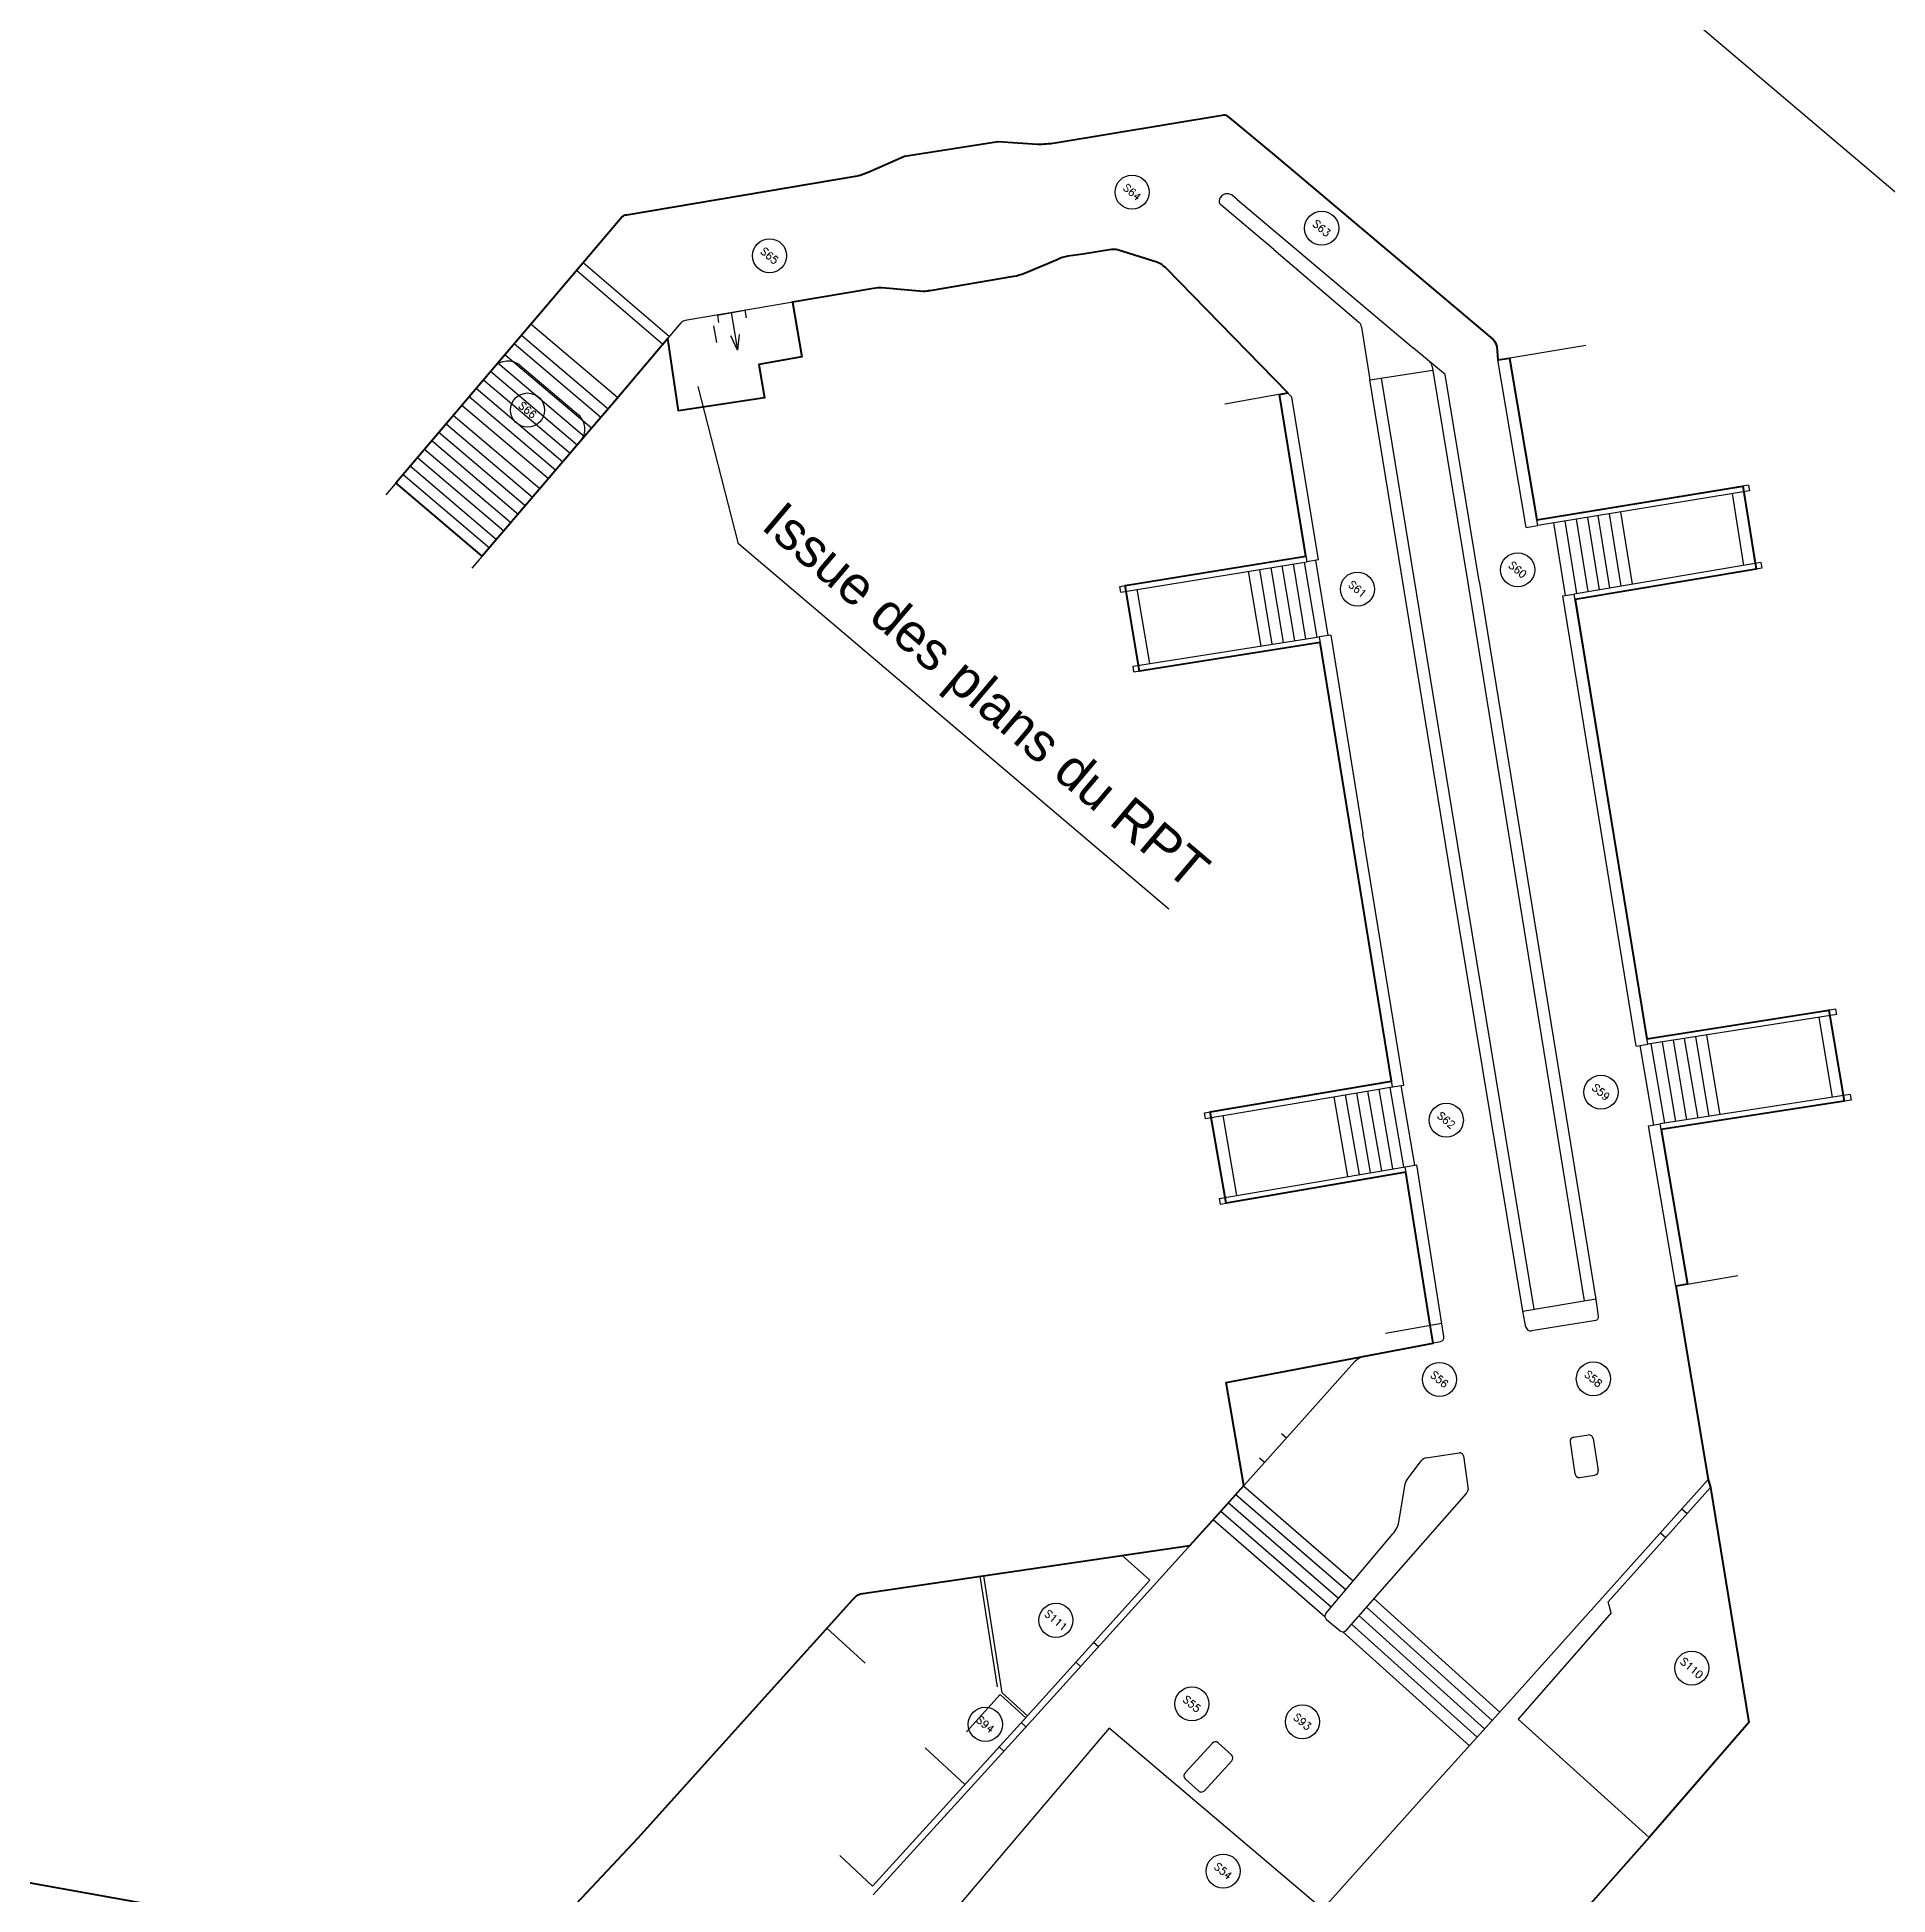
# Model space of a CAD drawing. Header units: metres. Extents: x 1653773 to 1654374, y 8182561 to 8183166.
# Drawn here: x 1654028.52 to 1654077.35, y 8183027.5 to 8183076.52 of the extents above; entities that cross this region are included whole.
import ezdxf
from ezdxf.enums import TextEntityAlignment as Align

# ---------------------------------------------------------------- set-up
doc = ezdxf.new("R2010")
doc.units = ezdxf.units.M
doc.header["$LTSCALE"] = 2
for name, color, linetype in [('schema', 7, 'Continuous'), ('TOP-BATIS-_-E', 7, 'Continuous'), ('TOP-INFRA-EF-E', 7, 'Continuous'), ('TOP-SCAN-TRUEVIEW-E', 7, 'Continuous'), ('TOP2M-BATIS-_-E', 6, 'Continuous'), ('TOP2M-BATIS-RPT-E', 8, 'Continuous'), ('TOP2M-EQUIP-_-E', 3, 'Continuous'), ('TOP2M-INFRA-EF-E', 6, 'Continuous'), ('TOP2M-SCAN-TRUEVIEW-E', 7, 'Continuous')]:
    doc.layers.add(name, color=color, linetype=linetype)
doc.layers.add('TOP2M-SURFACE-_-E', color=7, linetype='Continuous', lineweight=40)
doc.styles.add('Arial', font='ARIAL.TTF')
doc.styles.add('Romanc 2', font='Romanc.shx', dxfattribs={"width": 0.99, "height": 0.5})
doc.styles.get("Standard").update_dxf_attribs({"font": 'txt.shx'})

# ---------------------------------------------------------------- blocks, each defined once
blk = doc.blocks.new('319')
at = {"linetype": 'Continuous'}
for p, q in [((0.5, 0), (0.5, 1)), ((0, 0), (0, 0.2)), ((0, 0), (1, 0)), ((1, 0), (1, 0.2))]:
    blk.add_line(p, q, dxfattribs=at)
blk.add_lwpolyline([(0.65, 0.6), (0.5, 1), (0.35, 0.6)], dxfattribs=at)
blk = doc.blocks.new('cdr_shm')
for p, q in [((0, 1), (0, 0)), ((1, 1), (0, 1))]:
    blk.add_line(p, q)
at = {"flags": 4}
blk.add_attdef('FEUILLE', text='', height=0.05, dxfattribs=at).set_placement((0.05, 0.05), align=Align.BOTTOM_LEFT)

msp = doc.modelspace()

# ---------------------------------------------------------------- linework, layer by layer
at = {"layer": 'TOP-BATIS-_-E'}
for p, q in [((1654040.568, 8183067.808), (1654037.713, 8183064.449)), ((1654041.248, 8183067.864), (1654042.795, 8183066.56)), ((1654042.853, 8183065.862), (1654039.989, 8183062.51))]:
    msp.add_line(p, q, dxfattribs=at)
for centre, radius, start, end in [((1654040.936, 8183067.494), 0.483, 49.8803, 139.6322), ((1654042.477, 8183066.183), 0.493, 319.4948, 49.8803)]:
    msp.add_arc(centre, radius, start, end, dxfattribs=at)
at = {"layer": 'TOP-INFRA-EF-E'}
for p, q in [((1654040.292, 8183067.483), (1654042.576, 8183065.542)), ((1654040.481, 8183067.706), (1654042.765, 8183065.765)), ((1654039.913, 8183067.037), (1654042.197, 8183065.096)), ((1654040.102, 8183067.26), (1654042.386, 8183065.319)), ((1654039.495, 8183066.546), (1654041.775, 8183064.609)), ((1654039.723, 8183066.814), (1654042.007, 8183064.873)), ((1654039.116, 8183066.1), (1654041.396, 8183064.163)), ((1654039.305, 8183066.323), (1654041.585, 8183064.386)), ((1654038.737, 8183065.654), (1654041.017, 8183063.717)), ((1654038.926, 8183065.877), (1654041.206, 8183063.94)), ((1654038.358, 8183065.208), (1654040.638, 8183063.271)), ((1654038.548, 8183065.431), (1654040.827, 8183063.494)), ((1654037.979, 8183064.762), (1654040.258, 8183062.825)), ((1654038.169, 8183064.985), (1654040.448, 8183063.048))]:
    msp.add_line(p, q, dxfattribs=at)
at = {"layer": 'TOP-INFRA-EF-E', "flags": 128}
msp.add_lwpolyline([(1654041.093, 8183066.116, 0, 0, 0), (1654040.445, 8183065.354, 0.2, 0, 0), (1654040.122, 8183064.973, 0, 0, 0)], format="xyseb", dxfattribs=at)
at = {"layer": 'TOP-SCAN-TRUEVIEW-E'}
msp.add_circle((1654041.455, 8183066.683), 0.45, dxfattribs=at)
at = {"layer": 'TOP2M-BATIS-_-E'}
for p, q in [((1654055.375, 8183073.736), (1654059.836, 8183074.471)), ((1654050.439, 8183072.961), (1654051.397, 8183073.382)), ((1654051.397, 8183073.382), (1654052.029, 8183073.483)), ((1654052.029, 8183073.483), (1654053.876, 8183073.766)), ((1654053.876, 8183073.766), (1654054.911, 8183073.703)), ((1654061.205, 8183073.37), (1654066.932, 8183068.542)), ((1654044.071, 8183071.836), (1654050.159, 8183072.859)), ((1654061.15, 8183070.922), (1654059.751, 8183072.097)), ((1654060.178, 8183072.241), (1654060.051, 8183072.347)), ((1654060.178, 8183072.241), (1654064.834, 8183068.314)), ((1654041.982, 8183069.471), (1654043.955, 8183071.794)), ((1654044.071, 8183071.836), (1654044.071, 8183071.836)), ((1654056.862, 8183070.919), (1654056.104, 8183070.8)), ((1654061.15, 8183070.922), (1654063.389, 8183069.006)), ((1654055.428, 8183070.651), (1654054.568, 8183070.289)), ((1654056.104, 8183070.8), (1654055.708, 8183070.74)), ((1654061.623, 8183067.02), (1654058.302, 8183070.427)), ((1654054.281, 8183070.205), (1654052.066, 8183069.831)), ((1654041.982, 8183069.471), (1654040.568, 8183067.808)), ((1654050.585, 8183069.892), (1654045.617, 8183069.047)), ((1654051.897, 8183069.812), (1654050.807, 8183069.908)), ((1654043.809, 8183066.982), (1654045.512, 8183068.987)), ((1654063.463, 8183068.874), (1654063.682, 8183067.48)), ((1654067.057, 8183068.005), (1654069.382, 8183068.392)), ((1654063.682, 8183067.48), (1654065.342, 8183067.732)), ((1654065.826, 8183054.334), (1654063.682, 8183067.48)), ((1654043.809, 8183066.982), (1654042.853, 8183065.862)), ((1654061.511, 8183067.135), (1654059.857, 8183066.841)), ((1654061.299, 8183067.097), (1654062.017, 8183062.682)), ((1654062.323, 8183062.732), (1654061.623, 8183067.02)), ((1654073.667, 8183064.699), (1654068.083, 8183063.782)), ((1654073.692, 8183064.551), (1654068.108, 8183063.634)), ((1654073.667, 8183064.699), (1654073.692, 8183064.551)), ((1654073.551, 8183062.584), (1654073.248, 8183064.478)), ((1654073.85, 8183062.634), (1654073.547, 8183064.527)), ((1654067.802, 8183063.582), (1654068.108, 8183063.634)), ((1654068.844, 8183061.791), (1654068.537, 8183063.708)), ((1654069.143, 8183061.84), (1654068.836, 8183063.756)), ((1654069.441, 8183061.891), (1654069.135, 8183063.803)), ((1654069.74, 8183061.941), (1654069.434, 8183063.852)), ((1654070.013, 8183061.987), (1654069.707, 8183063.897)), ((1654070.311, 8183062.037), (1654070.006, 8183063.946)), ((1654070.61, 8183062.088), (1654070.305, 8183063.995)), ((1654057.082, 8183062.029), (1654061.993, 8183062.83)), ((1654057.106, 8183061.881), (1654062.017, 8183062.682)), ((1654061.699, 8183060.594), (1654061.369, 8183062.576)), ((1654061.993, 8183060.641), (1654061.663, 8183062.624)), ((1654062.288, 8183060.687), (1654061.957, 8183062.672)), ((1654062.323, 8183062.732), (1654062.017, 8183062.682)), ((1654062.581, 8183060.735), (1654062.251, 8183062.72)), ((1654073.995, 8183062.659), (1654069.074, 8183061.829)), ((1654073.995, 8183062.659), (1654074.019, 8183062.511)), ((1654060.81, 8183060.454), (1654060.48, 8183062.431)), ((1654061.104, 8183060.501), (1654060.774, 8183062.479)), ((1654061.405, 8183060.548), (1654061.075, 8183062.528)), ((1654074.019, 8183062.511), (1654069.099, 8183061.681)), ((1654057.106, 8183061.881), (1654057.082, 8183062.029)), ((1654057.574, 8183059.944), (1654057.247, 8183061.904)), ((1654057.871, 8183059.991), (1654057.544, 8183061.953)), ((1654068.768, 8183061.779), (1654069.074, 8183061.829)), ((1654057.433, 8183059.922), (1654062.34, 8183060.695)), ((1654062.646, 8183060.745), (1654062.34, 8183060.695)), ((1654062.34, 8183060.695), (1654063.192, 8183055.448)), ((1654062.646, 8183060.745), (1654063.498, 8183055.497)), ((1654057.456, 8183059.773), (1654062.363, 8183060.547)), ((1654057.456, 8183059.773), (1654057.433, 8183059.922)), ((1654067.714, 8183042.901), (1654065.826, 8183054.334)), ((1654075.976, 8183050.877), (1654070.989, 8183050.095)), ((1654075.999, 8183050.729), (1654075.976, 8183050.877)), ((1654075.999, 8183050.729), (1654071.013, 8183049.947)), ((1654075.523, 8183050.654), (1654075.879, 8183048.548)), ((1654075.815, 8183050.7), (1654076.171, 8183048.594)), ((1654070.706, 8183049.898), (1654071.013, 8183049.947)), ((1654070.804, 8183049.914), (1654071.159, 8183047.814)), ((1654071.096, 8183049.96), (1654071.451, 8183047.863)), ((1654071.389, 8183050.006), (1654071.744, 8183047.908)), ((1654071.682, 8183050.052), (1654072.037, 8183047.953)), ((1654071.975, 8183050.098), (1654072.33, 8183047.999)), ((1654072.271, 8183050.144), (1654072.626, 8183048.045)), ((1654072.561, 8183050.19), (1654072.917, 8183048.09)), ((1654059.316, 8183048.138), (1654064.248, 8183048.97)), ((1654064.273, 8183048.822), (1654064.579, 8183048.872)), ((1654064.498, 8183048.859), (1654064.86, 8183046.757)), ((1654059.341, 8183047.99), (1654064.273, 8183048.822)), ((1654062.73, 8183048.562), (1654063.092, 8183046.458)), ((1654063.032, 8183048.613), (1654063.394, 8183046.51)), ((1654063.329, 8183048.663), (1654063.691, 8183046.561)), ((1654063.621, 8183048.712), (1654063.983, 8183046.611)), ((1654063.914, 8183048.762), (1654064.275, 8183046.661)), ((1654064.206, 8183048.811), (1654064.567, 8183046.71)), ((1654076.355, 8183048.622), (1654071.34, 8183047.845)), ((1654076.378, 8183048.474), (1654071.363, 8183047.697)), ((1654076.355, 8183048.622), (1654076.378, 8183048.474)), ((1654059.341, 8183047.99), (1654059.316, 8183048.138)), ((1654059.495, 8183048.016), (1654059.858, 8183045.906)), ((1654059.797, 8183048.067), (1654060.16, 8183045.958)), ((1654071.034, 8183047.793), (1654071.34, 8183047.845)), ((1654071.755, 8183043.563), (1654071.034, 8183047.793)), ((1654072.06, 8183043.617), (1654071.34, 8183047.845)), ((1654059.704, 8183045.88), (1654064.609, 8183046.718)), ((1654059.729, 8183045.732), (1654064.635, 8183046.57)), ((1654064.609, 8183046.718), (1654064.916, 8183046.766)), ((1654065.635, 8183042.233), (1654064.916, 8183046.766)), ((1654059.704, 8183045.88), (1654059.729, 8183045.732)), ((1654071.755, 8183043.563), (1654073.388, 8183043.846)), ((1654072.604, 8183038.462), (1654071.755, 8183043.563)), ((1654067.714, 8183042.901), (1654069.642, 8183043.232)), ((1654064.093, 8183042.325), (1654065.578, 8183042.591)), ((1654067.798, 8183042.486), (1654067.714, 8183042.901)), ((1654059.892, 8183041.024), (1654065.543, 8183042.103)), ((1654061.732, 8183039.841), (1654063.277, 8183041.565)), ((1654061.476, 8183039.555), (1654061.35, 8183039.669)), ((1654061.481, 8183039.551), (1654061.481, 8183039.551)), ((1654069.055, 8183039.578), (1654069.447, 8183039.638)), ((1654069.572, 8183039.546), (1654069.701, 8183038.704)), ((1654065.165, 8183039.033), (1654066.034, 8183039.17)), ((1654066.148, 8183039.085), (1654066.272, 8183038.198)), ((1654068.963, 8183039.452), (1654069.092, 8183038.61)), ((1654060.898, 8183038.91), (1654060.771, 8183039.023)), ((1654064.645, 8183038.435), (1654065.036, 8183038.956)), ((1654069.218, 8183038.518), (1654069.609, 8183038.579)), ((1654066.218, 8183038.092), (1654063.048, 8183034.483)), ((1654064.453, 8183037.388), (1654064.608, 8183038.346)), ((1654067.478, 8183032.737), (1654072.604, 8183038.462)), ((1654069.97, 8183035.235), (1654072.668, 8183038.249)), ((1654072.668, 8183038.249), (1654073.678, 8183032.047)), ((1654071.907, 8183037.693), (1654071.907, 8183037.693)), ((1654071.912, 8183037.689), (1654072.053, 8183037.562)), ((1654058.931, 8183036.721), (1654050.238, 8183035.447)), ((1654062.519, 8183034.924), (1654064.289, 8183037.029)), ((1654071.347, 8183037.058), (1654071.489, 8183036.931)), ((1654057.142, 8183036.459), (1654057.878, 8183035.809)), ((1654053.851, 8183032.991), (1654053.399, 8183035.91)), ((1654053.977, 8183032.835), (1654053.498, 8183035.925)), ((1654070.042, 8183034.944), (1654069.97, 8183035.235)), ((1654062.533, 8183034.768), (1654062.896, 8183034.47)), ((1654070.042, 8183034.944), (1654067.59, 8183032.139)), ((1654050.362, 8183033.614), (1654049.354, 8183034.542)), ((1654056.518, 8183034.049), (1654056.392, 8183034.163)), ((1654056.522, 8183034.046), (1654056.522, 8183034.046)), ((1654056.048, 8183033.53), (1654055.922, 8183033.644)), ((1654053.929, 8183032.787), (1654053.037, 8183031.802)), ((1654054.598, 8183032.178), (1654053.929, 8183032.787)), ((1654054.644, 8183032.228), (1654053.977, 8183032.835)), ((1654067.478, 8183032.737), (1654065.347, 8183030.378)), ((1654054.606, 8183031.934), (1654054.48, 8183032.048)), ((1654054.607, 8183031.933), (1654054.607, 8183031.933)), ((1654071.053, 8183029.013), (1654067.59, 8183032.139)), ((1654073.678, 8183032.047), (1654071.053, 8183029.013)), ((1654051.946, 8183031.385), (1654052.996, 8183030.416)), ((1654054.025, 8183031.295), (1654053.899, 8183031.41)), ((1654059.524, 8183031.509), (1654058.802, 8183030.721)), ((1654059.68, 8183031.516), (1654060.029, 8183031.195)), ((1654060.035, 8183031.04), (1654059.313, 8183030.252)), ((1654058.808, 8183030.566), (1654059.157, 8183030.246)), ((1654044.375, 8183029.012), (1654039.754, 8183024.091)), ((1654066.181, 8183023.52), (1654071.053, 8183029.013))]:
    msp.add_line(p, q, dxfattribs=at)
at = {"layer": 'TOP2M-BATIS-_-E', "flags": 128}
for points in [[(1654059.926, 8183074.437), (1654061.205, 8183073.37)], [(1654058.056, 8183070.589), (1654057.021, 8183070.908)], [(1654045.159, 8183068.571), (1654045.437, 8183066.659), (1654047.71, 8183067.008)], [(1654046.452, 8183068.462), (1654046.37, 8183068.901)], [(1654066.567, 8183062.172), (1654065.667, 8183067.617), (1654065.303, 8183067.918), (1654064.834, 8183068.314)], [(1654067.026, 8183068.357), (1654067.057, 8183068.005)], [(1654067.802, 8183063.582), (1654067.057, 8183068.005)], [(1654068.108, 8183063.634), (1654067.363, 8183068.056)], [(1654068.019, 8183042.954), (1654066.132, 8183054.384), (1654063.988, 8183067.527)], [(1654065.325, 8183067.836), (1654066.261, 8183062.122), (1654069.336, 8183043.18)], [(1654066.567, 8183062.172), (1654069.645, 8183043.213)], [(1654070.706, 8183049.898), (1654068.768, 8183061.779)], [(1654071.012, 8183049.948), (1654069.074, 8183061.829)], [(1654064.273, 8183048.822), (1654063.192, 8183055.447)], [(1654064.579, 8183048.872), (1654063.498, 8183055.497)], [(1654065.273, 8183042.537), (1654064.609, 8183046.718)], [(1654061.732, 8183039.841), (1654059.619, 8183037.482), (1654054.762, 8183032.105), (1654050.577, 8183027.504)], [(1654057.878, 8183035.809), (1654054.636, 8183032.22), (1654050.557, 8183027.733), (1654049.694, 8183028.538)], [(1654064.507, 8183005.113), (1654063.803, 8183013.613), (1654060.506, 8183013.361), (1654059.517, 8183012.255), (1654057.567, 8183014.067), (1654055.297, 8183016.131), (1654055.146, 8183018.993), (1654059.827, 8183024.212), (1654065.347, 8183030.378)], [(1654019.703, 8183029.37), (1654032.25, 8183027.12)]]:
    msp.add_lwpolyline(points, dxfattribs=at)
for points, format in [([(1654060.051, 8183072.347, 0.127119), (1654059.953, 8183072.389, 0.130936), (1654059.845, 8183072.377, 0.053301), (1654059.778, 8183072.342, 0.123312), (1654059.735, 8183072.295, 0.03576), (1654059.71, 8183072.246)], "xyb"), ([(1654071.443, 8183063.21, 0, 0, 0), (1654070.457, 8183063.041, 0.2, 0, 0), (1654069.965, 8183062.957, 0, 0, 0)], "xyseb"), ([(1654059.659, 8183061.274, 0, 0, 0), (1654060.645, 8183061.443, 0.2, 0, 0), (1654061.138, 8183061.527, 0, 0, 0)], "xyseb"), ([(1654073.731, 8183049.274, 0, 0, 0), (1654072.745, 8183049.105, 0.2, 0, 0), (1654072.252, 8183049.021, 0, 0, 0)], "xyseb"), ([(1654061.926, 8183047.342, 0, 0, 0), (1654062.911, 8183047.51, 0.2, 0, 0), (1654063.404, 8183047.595, 0, 0, 0)], "xyseb"), ([(1654069.645, 8183043.213), (1654069.707, 8183042.772, -0.146192), (1654069.697, 8183042.706, -0.227445), (1654069.64, 8183042.659), (1654067.946, 8183042.383)], "xyb"), ([(1654044.375, 8183029.012), (1654050.034, 8183035.297, -0.101847), (1654050.238, 8183035.447, -9.598267)], "xyb")]:
    msp.add_lwpolyline(points, format=format, dxfattribs=at)
at = {"layer": 'TOP2M-BATIS-_-E'}
for centre, radius, start, end in [((1654059.834, 8183074.329), 0.142, 49.4092, 89.3109), ((1654054.98, 8183076.032), 2.33, 268.3124, 279.7453), ((1654049.524, 8183075.041), 2.272, 286.2241, 293.7519), ((1654059.838, 8183072.201), 0.135, 160.5177, 229.9805), ((1654044.114, 8183071.539), 0.3, 98.1464, 121.7309), ((1654056.914, 8183070.525), 0.397, 74.3386, 97.5229), ((1654055.922, 8183069.578), 1.182, 100.4202, 114.6967), ((1654057.829, 8183069.975), 0.655, 43.7057, 69.7134), ((1654054.065, 8183071.481), 1.294, 279.5991, 292.8474), ((1654050.792, 8183068.496), 1.411, 89.4038, 98.4425), ((1654051.893, 8183070.609), 0.797, 270.2786, 282.539), ((1654045.647, 8183068.872), 0.177, 99.6603, 139.6512), ((1654063.247, 8183068.84), 0.218, 8.9363, 49.4485), ((1654066.677, 8183068.296), 0.355, 9.9556, 44.019), ((1654065.126, 8183067.803), 0.202, 9.3078, 49.8365), ((1654067.925, 8183042.512), 0.13, 191.4306, 279.2403), ((1654065.521, 8183042.215), 0.115, 280.8123, 9.0118), ((1654063.651, 8183041.23), 0.502, 100.8123, 138.1399), ((1654069.072, 8183039.469), 0.11, 98.7432, 188.7432), ((1654069.463, 8183039.529), 0.11, 8.7432, 98.7432), ((1654066.049, 8183039.071), 0.1, 7.9164, 98.928), ((1654065.196, 8183038.836), 0.2, 98.928, 143.1397), ((1654069.201, 8183038.627), 0.11, 188.7432, 278.7432), ((1654069.593, 8183038.687), 0.11, 278.7432, 8.7432), ((1654064.805, 8183038.315), 0.2, 143.1397, 170.8536), ((1654066.056, 8183038.254), 0.23, 315.1206, 337.1272), ((1654066.208, 8183038.189), 0.064, 337.1272, 7.9164), ((1654063.723, 8183037.505), 0.74, 319.9386, 350.8536), ((1654062.603, 8183034.853), 0.11, 139.9386, 230.5753), ((1654062.965, 8183034.555), 0.11, 230.5753, 318.7033), ((1654059.605, 8183031.434), 0.11, 47.4664, 137.4664), ((1654058.883, 8183030.647), 0.11, 137.4664, 227.4664), ((1654059.954, 8183031.114), 0.11, 317.4664, 47.4664), ((1654059.232, 8183030.327), 0.11, 227.4664, 317.4664)]:
    msp.add_arc(centre, radius, start, end, dxfattribs=at)
at = {"layer": 'TOP2M-BATIS-RPT-E'}
for p, q in [((1654048.439, 8183069.552), (1654048.695, 8183068.084)), ((1654048.695, 8183068.084), (1654047.556, 8183067.883)), ((1654047.556, 8183067.883), (1654047.71, 8183067.008)), ((1654060.356, 8183038.306), (1654059.892, 8183041.024))]:
    msp.add_line(p, q, dxfattribs=at)
at = {"layer": 'TOP2M-EQUIP-_-E'}
for p, q in [((1654042.923, 8183070.578), (1654045.203, 8183068.622)), ((1654042.748, 8183070.373), (1654045.027, 8183068.418))]:
    msp.add_line(p, q, dxfattribs=at)
at = {"layer": 'TOP2M-INFRA-EF-E'}
for p, q in [((1654041.544, 8183068.955), (1654043.833, 8183067.01)), ((1654041.296, 8183068.663), (1654043.584, 8183066.719)), ((1654040.86, 8183068.152), (1654043.144, 8183066.211)), ((1654041.103, 8183068.437), (1654043.391, 8183066.493)), ((1654040.671, 8183067.929), (1654042.955, 8183065.988)), ((1654060.147, 8183038.071), (1654063.05, 8183035.556)), ((1654060.347, 8183038.295), (1654063.243, 8183035.786)), ((1654062.662, 8183035.094), (1654059.744, 8183037.622)), ((1654062.855, 8183035.324), (1654059.944, 8183037.845)), ((1654062.494, 8183034.843), (1654059.544, 8183037.399)), ((1654067.108, 8183032.327), (1654063.784, 8183035.321)), ((1654063.193, 8183034.647), (1654066.507, 8183031.662)), ((1654063.39, 8183034.872), (1654066.707, 8183031.884)), ((1654063.587, 8183035.096), (1654066.908, 8183032.106)), ((1654062.97, 8183034.446), (1654066.307, 8183031.44))]:
    msp.add_line(p, q, dxfattribs=at)
at = {"layer": 'TOP2M-INFRA-EF-E', "flags": 128}
for points in [[(1654061.061, 8183036.21, 0, 0, 0), (1654061.419, 8183036.606, 0.2, 0, 0), (1654061.754, 8183036.977, 0, 0, 0)], [(1654064.708, 8183033.004, 0, 0, 0), (1654065.066, 8183033.4, 0.2, 0, 0), (1654065.401, 8183033.771, 0, 0, 0)]]:
    msp.add_lwpolyline(points, format="xyseb", dxfattribs=at)
at = {"layer": 'TOP2M-SCAN-TRUEVIEW-E'}
for centre in [(1654057.406, 8183072.433), (1654062.407, 8183071.48), (1654047.84, 8183070.755), (1654067.579, 8183062.468), (1654063.352, 8183061.958), (1654069.778, 8183048.684), (1654065.696, 8183047.945), (1654065.517, 8183041.105), (1654069.577, 8183041.12), (1654055.396, 8183034.747), (1654072.173, 8183033.487), (1654058.984, 8183032.541), (1654053.533, 8183032.002), (1654061.9, 8183032.071), (1654059.808, 8183028.131)]:
    msp.add_circle(centre, 0.45, dxfattribs=at)
at = {"layer": 'TOP2M-SURFACE-_-E', "color": 3, "flags": 128}
msp.add_lwpolyline([(1654039.754, 8183024.091), (1654044.375, 8183029.012), (1654050.034, 8183035.297, -0.101847), (1654050.238, 8183035.447), (1654058.931, 8183036.721), (1654059.619, 8183037.482), (1654060.356, 8183038.306), (1654059.892, 8183041.024), (1654065.347, 8183042.065), (1654065.273, 8183042.537), (1654064.633, 8183046.57), (1654059.884, 8183045.758), (1654059.47, 8183048.164), (1654064.248, 8183048.97), (1654062.364, 8183060.547), (1654057.598, 8183059.796), (1654057.222, 8183062.052), (1654061.993, 8183062.83), (1654061.299, 8183067.097), (1654061.511, 8183067.135), (1654058.302, 8183070.427, 0.109068), (1654058.056, 8183070.589), (1654057.021, 8183070.908, 0.114128), (1654056.862, 8183070.919), (1654056.104, 8183070.8), (1654055.708, 8183070.74, 0.062374), (1654055.428, 8183070.651), (1654054.568, 8183070.289, -0.057871), (1654054.281, 8183070.205), (1654052.066, 8183069.831, -0.027848), (1654051.897, 8183069.812), (1654050.807, 8183069.908, 0.039459), (1654050.585, 8183069.892), (1654048.443, 8183069.528), (1654048.695, 8183068.084), (1654047.556, 8183067.883), (1654047.71, 8183067.008), (1654045.437, 8183066.659), (1654045.159, 8183068.571), (1654043.809, 8183066.982), (1654042.853, 8183065.862), (1654040.258, 8183062.825), (1654037.979, 8183064.762), (1654040.568, 8183067.808), (1654041.982, 8183069.471), (1654043.955, 8183071.794, -0.103271), (1654044.071, 8183071.836), (1654050.159, 8183072.859, 0.032858), (1654050.439, 8183072.961), (1654051.397, 8183073.382), (1654053.876, 8183073.766), (1654054.911, 8183073.703, 0.049927), (1654055.375, 8183073.736), (1654059.836, 8183074.471, -0.175885), (1654059.926, 8183074.437), (1654061.205, 8183073.37), (1654066.932, 8183068.542, -0.149734), (1654067.026, 8183068.357), (1654067.057, 8183068.005), (1654067.363, 8183068.056), (1654068.083, 8183063.782), (1654073.523, 8183064.675), (1654073.874, 8183062.486), (1654069.098, 8183061.681), (1654070.988, 8183050.095), (1654075.79, 8183050.848), (1654076.196, 8183048.446), (1654071.365, 8183047.698), (1654072.06, 8183043.617), (1654071.755, 8183043.563), (1654072.604, 8183038.462), (1654072.668, 8183038.249), (1654073.678, 8183032.047), (1654071.053, 8183029.013), (1654066.181, 8183023.52)], format="xyb", dxfattribs=at)
at = {"layer": 'TOP2M-SURFACE-_-E', "lineweight": -2, "flags": 128}
msp.add_lwpolyline([(1654058.376, 8183053.517), (1654047.018, 8183063.152), (1654045.959, 8183067.302)], dxfattribs=at)
at = {"layer": 'TOP2M-SURFACE-_-E', "color": 3, "flags": 128}
msp.add_lwpolyline([(1654019.703, 8183029.37), (1654032.25, 8183027.12)], dxfattribs=at)

# ---------------------------------------------------------------- block references
at = {"layer": 'schema'}
for p, xscale, yscale, zscale, rotation in [((1653904.903, 8182987.816), 208, 176.2, 208, 319.6963014442463), ((1654019.673, 8182988.128), 82, 57.4, 82, 319.6963014456981)]:
    msp.add_blockref('cdr_shm', p, dxfattribs=dict(at, xscale=xscale, yscale=yscale, zscale=zscale, rotation=rotation))
at = {"layer": 'TOP2M-BATIS-_-E', "xscale": 0.7386275469183171, "yscale": -1, "rotation": 9.660309378946632}
msp.add_blockref('319', (1654046.464, 8183069.191), dxfattribs=at)

# ---------------------------------------------------------------- texts
at = {"layer": 'TOP-SCAN-TRUEVIEW-E', "style": 'Romanc 2', "width": 0.99}
msp.add_text('S66', height=0.2, rotation=319.6963, dxfattribs=at).set_placement((1654041.455, 8183066.683), align=Align.MIDDLE_CENTER)
at = {"layer": 'TOP2M-SCAN-TRUEVIEW-E', "style": 'Romanc 2', "width": 0.99}
for s, p in [('S64', (1654057.406, 8183072.433)), ('S63', (1654062.407, 8183071.48)), ('S65', (1654047.84, 8183070.755)), ('S60', (1654067.579, 8183062.468)), ('S61', (1654063.352, 8183061.958)), ('S59', (1654069.778, 8183048.684)), ('S62', (1654065.696, 8183047.945)), ('S56', (1654065.517, 8183041.105)), ('S58', (1654069.577, 8183041.12)), ('S111', (1654055.396, 8183034.747)), ('S110', (1654072.173, 8183033.487)), ('S55', (1654058.984, 8183032.541)), ('S94', (1654053.533, 8183032.002)), ('S93', (1654061.9, 8183032.071)), ('S54', (1654059.808, 8183028.131))]:
    msp.add_text(s, height=0.2, rotation=319.6963, dxfattribs=at).set_placement(p, align=Align.MIDDLE_CENTER)
at = {"layer": 'TOP2M-SURFACE-_-E', "style": 'Arial'}
msp.add_text('Issue des plans du RPT', height=1, rotation=319.6963, dxfattribs=at).set_placement((1654047.582, 8183063.573))

doc.saveas('drawing.dxf')
